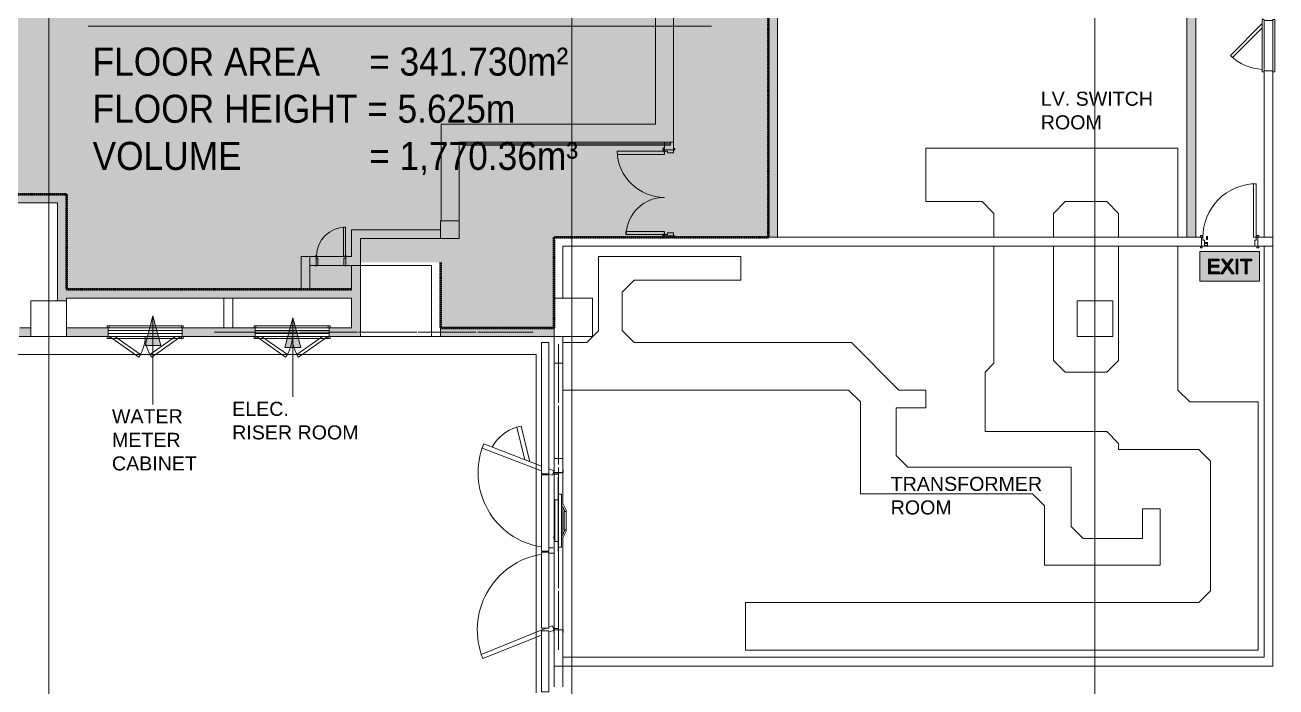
# Model space of a CAD drawing. Header units: millimetres. Extents: x 15878 to 679837, y -72324 to 391440.
# Drawn here: x 172107 to 193183, y -8043 to 3104 of the extents above; entities that cross this region are included whole.
import ezdxf

# ---------------------------------------------------------------- set-up
doc = ezdxf.new("R2010")
doc.units = ezdxf.units.MM
doc.linetypes.add('Demolished', pattern=[4.8, 3.2, -1.6])
doc.linetypes.add('Grid Line__1_200_', pattern=[10.5, 6, -1.5, 1.5, -1.5])
for name, color, linetype, lineweight in [('A-DETL', 90, 'Continuous', 5), ('A-DETL-GENF', 92, 'Continuous', 5), ('A-DETL-THIN', 151, 'Continuous', 5), ('A-DOOR', 31, 'Continuous', 5), ('A-DOOR-FRAM', 31, 'Continuous', 5), ('A-FLOR', 192, 'Continuous', 5), ('A-GENM', 13, 'Continuous', 5), ('A-GLAZ', 151, 'Continuous', 5), ('A-GLAZ-CWMG', 51, 'Continuous', 5), ('A-WALL', 113, 'Continuous', 5), ('A-WALL-PATT', 111, 'Continuous', 18), ('G-ANNO-TEXT', 231, 'Continuous', 5), ('S-COLS', 52, 'Continuous', 5), ('S-GRID', 1, 'Continuous', 5)]:
    doc.layers.add(name, color=color, linetype=linetype, lineweight=lineweight)
doc.styles.add('Swis721 BT', font='swiss.ttf', dxfattribs={"width": 0.9, "height": 473.035439})
doc.styles.add('Swis721 BT_2', font='swiss.ttf', dxfattribs={"height": 236.51772})

# ---------------------------------------------------------------- blocks, each defined once
blk = doc.blocks.new('DLN-Access Panel__AP01_ - _AP10_ 800 x 800 _WH_-16315458-G_F')
at = {"layer": 'A-DOOR', "color": 253}
for p, q in [((-440, 105), (440, 105)), ((-440, 75), (-440, 105)), ((440, 75), (-440, 75)), ((440, 105), (440, 75)), ((-440, -95), (-453, -95)), ((-453, -95), (-453, -100)), ((-453, -100), (-440, -100)), ((-440, -75), (440, -75)), ((-440, -105), (-440, -75)), ((440, -105), (-440, -105)), ((-370, -105), (166, -641)), ((201, -605), (-299, -105)), ((440, -75), (440, -105)), ((166, -641), (201, -605))]:
    blk.add_line(p, q, dxfattribs=at)
blk.add_arc((-400, -75), 800, 315, 357.8232, dxfattribs=at)
at = {"layer": 'A-DOOR-FRAM', "color": 253}
for p, q in [((-425, 75), (-425, -75)), ((425, 75), (425, -75))]:
    blk.add_line(p, q, dxfattribs=at)
blk = doc.blocks.new('Rectangular Mullion - DLN_40 x 120mm _WD_-13162073-G_F')
at = {"layer": 'A-GLAZ-CWMG'}
for p, q in [((66617, -2241), (66737, -2241)), ((66617, -4455), (66617, -2241)), ((66737, -2241), (66737, -4455)), ((66737, -4455), (66617, -4455))]:
    blk.add_line(p, q, dxfattribs=at)
blk = doc.blocks.new('Rectangular Mullion - DLN_40 x 120mm _WD_-13162242-G_F')
at = {"layer": 'A-GLAZ-CWMG'}
for p, q in [((66617, -5771), (66737, -5771)), ((66617, -7055), (66617, -5771)), ((66737, -5771), (66737, -7055)), ((66737, -7055), (66617, -7055))]:
    blk.add_line(p, q, dxfattribs=at)
blk = doc.blocks.new('DLN-Double Door-AP - _AP14_ 1200 x 2300 _WH_-V644-G_F')
at = {"layer": 'A-DOOR', "color": 253}
for p, q in [((625, 75), (-625, 75)), ((-625, 75), (-625, 25)), ((-625, 25), (-625, -25)), ((-625, 25), (625, 25)), ((625, 25), (625, 75)), ((625, -25), (625, 25)), ((-625, -25), (-625, -75)), ((-625, -25), (625, -25)), ((-625, -75), (625, -75)), ((-600, -75), (-109, -419)), ((-80, -378), (-513, -75)), ((80, -378), (513, -75)), ((600, -75), (109, -419)), ((625, -75), (625, -25)), ((-109, -419), (-80, -378)), ((109, -419), (80, -378))]:
    blk.add_line(p, q, dxfattribs=at)
for centre, start, end in [((-600, -75), 325, 359.9926), ((600, -75), 180.0074, 215)]:
    blk.add_arc(centre, 600, start, end, dxfattribs=at)
at = {"layer": 'A-DOOR-FRAM', "color": 253}
for p, q in [((-610, 105), (-640, 105)), ((-640, 105), (-640, 75)), ((-640, 75), (-625, 75)), ((-625, 75), (-625, -75)), ((-610, 75), (-610, 105)), ((610, 105), (-610, 105)), ((610, 105), (610, 75)), ((640, 105), (610, 105)), ((625, 75), (640, 75)), ((625, -75), (625, 75)), ((640, 75), (640, 105)), ((-625, -75), (-640, -75)), ((-640, -75), (-640, -105)), ((-640, -105), (-610, -105)), ((-610, -105), (-610, -75)), ((-610, -105), (610, -105)), ((610, -75), (610, -105)), ((610, -105), (640, -105)), ((640, -75), (625, -75)), ((640, -105), (640, -75))]:
    blk.add_line(p, q, dxfattribs=at)
blk = doc.blocks.new('DLN-Double Door-AP - _AP14_ 1200 x 2300 _WH_-V645-G_F')
at = {"layer": 'A-DOOR', "color": 253}
for p, q in [((625, 75), (-625, 75)), ((-625, 75), (-625, 25)), ((-625, 25), (-625, -25)), ((-625, 25), (625, 25)), ((625, 25), (625, 75)), ((625, -25), (625, 25)), ((-625, -25), (-625, -75)), ((-625, -25), (625, -25)), ((-625, -75), (625, -75)), ((-600, -75), (-109, -419)), ((-80, -378), (-513, -75)), ((80, -378), (513, -75)), ((600, -75), (109, -419)), ((625, -75), (625, -25)), ((-109, -419), (-80, -378)), ((109, -419), (80, -378))]:
    blk.add_line(p, q, dxfattribs=at)
for centre, start, end in [((-600, -75), 325, 359.9926), ((600, -75), 180.0074, 215)]:
    blk.add_arc(centre, 600, start, end, dxfattribs=at)
at = {"layer": 'A-DOOR-FRAM', "color": 253}
for p, q in [((-610, 105), (-640, 105)), ((-640, 105), (-640, 75)), ((-640, 75), (-630, 75)), ((-610, 75), (-610, 105)), ((610, 105), (-610, 105)), ((610, 105), (610, 75)), ((640, 105), (610, 105)), ((625, 75), (640, 75)), ((640, 75), (640, 105)), ((-630, -75), (-640, -75)), ((-640, -75), (-640, -105)), ((-640, -105), (-610, -105)), ((-610, -105), (-610, -75)), ((-610, -105), (610, -105)), ((610, -75), (610, -105)), ((610, -105), (640, -105)), ((640, -75), (625, -75)), ((640, -105), (640, -75))]:
    blk.add_line(p, q, dxfattribs=at)
blk = doc.blocks.new('DLN_Louvre - 400x1040 _WH_-15386663-G_F')
at = {"layer": 'A-GLAZ'}
blk.add_line((-495, 0), (495, 0), dxfattribs=at)
blk = doc.blocks.new('DLN_Louvre - 1000x600 _WH_-18910861-G_F')
at = {"layer": 'A-GLAZ'}
blk.add_line((-468.5, 0), (468.5, 0), dxfattribs=at)
blk = doc.blocks.new('DLN_Louvre - 1000x600 _WH_ 3-18910716-G_F')
at = {"layer": 'A-GLAZ'}
blk.add_line((-487.5, 0), (487.5, 0), dxfattribs=at)
blk = doc.blocks.new('DLN-CLP Double Door_with wicket - _M21_ - CLP Double Door With Wicket 2800X2600-16285896-G_F')
at = {"layer": 'A-DOOR', "color": 253}
for p, q in [((-960, 0), (-1250, 0)), ((-1250, 0), (-1250, -5)), ((-70, 50), (-960, 50)), ((-960, 50), (-960, 0)), ((-960, 0), (-70, 0)), ((-865, -5), (-865, 0)), ((-865, 0), (-865, -5)), ((-810, -5), (-810, 0)), ((-792, 51), (-795, 51)), ((-795, 51), (-795, 50)), ((-692, 128), (-792, 82)), ((-792, 50), (-792, 82)), ((-792, 50), (-792, 51)), ((-762, 69), (-684, 104)), ((-684, 101), (-762, 66)), ((-762, 69), (-762, 50)), ((-758, 51), (-762, 51)), ((-762, 51), (-762, 50)), ((-758, 50), (-758, 51)), ((-667, 128), (-692, 128)), ((-684, 104), (-667, 104)), ((-684, 104), (-684, 101)), ((-667, 101), (-684, 101)), ((-363, 132), (-667, 132)), ((-667, 131), (-667, 129)), ((-667, 98), (-363, 98)), ((-363, 129), (-363, 131)), ((-338, 128), (-363, 128)), ((-363, 104), (-346, 104)), ((-346, 101), (-363, 101)), ((-346, 104), (-268, 69)), ((-346, 101), (-346, 104)), ((-268, 66), (-346, 101)), ((-238, 82), (-338, 128)), ((-268, 51), (-271, 51)), ((-271, 51), (-271, 50)), ((-268, 50), (-268, 69)), ((-268, 50), (-268, 51)), ((-238, 82), (-238, 50)), ((-235, 51), (-238, 51)), ((-238, 51), (-238, 50)), ((-235, 50), (-235, 51)), ((-220, 0), (-220, -5)), ((-165, 0), (-165, -5)), ((-165, -5), (-165, 0)), ((-70, 0), (-70, 50)), ((0, 0), (-70, 0)), ((0, -5), (0, 0)), ((-1386, -165), (-1352, -76)), ((-1350, -77), (-1282, -103)), ((-1282, -103), (-1306, -165)), ((-1250, -5), (-865, -5)), ((-865, -70), (-1250, -70)), ((-1250, -70), (-1250, -75)), ((-1250, -75), (-865, -75)), ((-865, -5), (-810, -5)), ((-165, -5), (-865, -5)), ((-865, -5), (-865, -60)), ((-865, -60), (-165, -60)), ((-865, -75), (-865, -70)), ((-810, -70), (-865, -70)), ((-865, -70), (-865, -75)), ((-865, -75), (-810, -75)), ((-220, -70), (-810, -70)), ((-810, -75), (-810, -70)), ((-810, -75), (-250, -75)), ((-250, -75), (-220, -75)), ((-250, -75), (-250, -80)), ((-220, -80), (-250, -80)), ((-220, -5), (-165, -5)), ((-165, -70), (-220, -70)), ((-220, -70), (-220, -75)), ((-220, -75), (-165, -75)), ((-220, -80), (-220, -75)), ((-165, -5), (0, -5)), ((-165, -60), (-165, -5)), ((0, -70), (-165, -70)), ((-165, -70), (-165, -75)), ((-165, -75), (-165, -70)), ((-165, -75), (0, -75)), ((0, -75), (0, -70)), ((1320, -77), (1255, -103)), ((1255, -103), (1280, -165)), ((1297, -206), (1738, -1303)), ((1361, -165), (1326, -77)), ((-1807, -1260), (-1432, -285)), ((-1352, -285), (-1737, -1287)), ((1808, -1274), (1410, -285)), ((-1507, -481), (-2108, -631)), ((-2108, -631), (-2090, -704)), ((-2090, -704), (-1540, -566)), ((-1807, -1260), (-1737, -1287)), ((1808, -1274), (1738, -1303))]:
    blk.add_line(p, q, dxfattribs=at)
at = {"layer": 'A-DOOR', "color": 253, "flags": 128}
for points in [[(-667, 99), (-667, 100), (-667, 102), (-667, 104), (-667, 107), (-667, 110), (-667, 113), (-667, 116), (-667, 119), (-667, 122), (-667, 125), (-667, 127), (-667, 129), (-667, 131), (-667, 132), (-667, 132)], [(-667, 132), (-667, 132), (-667, 131)], [(-667, 100), (-667, 99), (-667, 98), (-667, 98)], [(-667, 98), (-667, 98), (-667, 99)], [(-363, 131), (-363, 132), (-363, 132)], [(-363, 132), (-363, 132), (-363, 131), (-363, 129), (-363, 127), (-363, 125), (-363, 122), (-363, 119), (-363, 116), (-363, 113), (-363, 110), (-363, 107), (-363, 104), (-363, 102), (-363, 100), (-363, 99)], [(-363, 98), (-363, 98), (-363, 99), (-363, 100)], [(-363, 99), (-363, 98), (-363, 98)]]:
    blk.add_lwpolyline(points, dxfattribs=at)
at = {"layer": 'A-DOOR', "color": 253}
for centre, radius, start, end in [((-1325, -87), 1268, 356.4367, 360), ((1325, -75), 1293, 180, 184.028), ((-1325, -87), 1268, 247.6424, 350.9598), ((1325, -75), 1293, 189.3987, 291.9229), ((-1420, -506), 698, 196.4666, 241.5334)]:
    blk.add_arc(centre, radius, start, end, dxfattribs=at)
at = {"layer": 'A-DOOR-FRAM', "color": 253}
for p, q in [((-1323, 77), (-1370, 77)), ((-1370, 77), (-1370, 75)), ((-1370, 75), (-1325, 75)), ((-1325, 75), (-1325, 0)), ((-1325, 0), (-1296, 0)), ((-1323, 2), (-1323, 77)), ((-1296, 2), (-1323, 2)), ((-1296, 0), (-1296, 2)), ((1323, 2), (1296, 2)), ((1296, 2), (1296, 0)), ((1370, 77), (1323, 77)), ((1323, 77), (1323, 2)), ((1325, 0), (1325, 75)), ((1325, 75), (1370, 75)), ((1370, 75), (1370, 77)), ((-1325, -75), (-1370, -75)), ((-1370, -75), (-1370, -77)), ((-1370, -77), (-1300, -77)), ((-1302, -75), (-1325, -75)), ((-1300, -2), (-1302, -2)), ((-1302, -2), (-1302, -75)), ((-1300, -77), (-1300, -2)), ((1296, 0), (1325, 0)), ((1302, -2), (1300, -2)), ((1300, -2), (1300, -77)), ((1300, -77), (1370, -77)), ((1302, -75), (1302, -2)), ((1325, -75), (1302, -75)), ((1370, -75), (1325, -75)), ((1370, -77), (1370, -75))]:
    blk.add_line(p, q, dxfattribs=at)
blk = doc.blocks.new('DLN-Steel door without lock - _M37_ 900 x 2200 _WH_-15386566-G_F')
at = {"layer": 'A-DOOR', "color": 253}
for p, q in [((-460, 105), (-490, 105)), ((-490, 105), (-490, 75)), ((-490, 75), (-475, 75)), ((-475, 75), (-460, 75)), ((-460, 75), (-460, 105)), ((425, 65), (375, 65)), ((375, 50), (375, 65)), ((375, 65), (375, 63)), ((375, 40), (375, 50)), ((375, 35), (375, 40)), ((375, 31), (375, 40)), ((375, 40), (375, 31)), ((425, 35), (375, 35)), ((375, 25), (375, 35)), ((375, 34), (375, 32)), ((375, 15), (375, 25)), ((425, 15), (375, 15)), ((490, 105), (460, 105)), ((460, 105), (460, 75)), ((460, 75), (475, 75)), ((475, 75), (490, 75)), ((490, 75), (490, 105)), ((-475, -75), (-490, -75)), ((-490, -75), (-490, -105)), ((-490, -105), (-460, -105)), ((-460, -75), (-475, -75)), ((-460, -105), (-460, -75)), ((-400, -75), (-450, -75)), ((-450, -75), (-450, -975)), ((-400, -975), (-400, -75)), ((375, -45), (375, -35)), ((375, -35), (390, -35)), ((375, -45), (375, -50)), ((375, -50), (375, -45)), ((375, -45), (375, -55)), ((375, -55), (375, -45)), ((390, -50), (375, -50)), ((375, -50), (375, -60)), ((375, -60), (375, -50)), ((375, -55), (390, -55)), ((375, -55), (375, -60)), ((375, -60), (375, -55)), ((375, -70), (375, -60)), ((375, -70), (375, -80)), ((375, -80), (375, -70)), ((375, -70), (375, -85)), ((375, -85), (375, -70)), ((375, -85), (390, -85)), ((390, -35), (390, -45)), ((390, -45), (390, -55)), ((390, -55), (390, -45)), ((390, -45), (390, -50)), ((390, -50), (390, -45)), ((390, -50), (390, -60)), ((390, -60), (390, -50)), ((390, -55), (390, -60)), ((390, -60), (390, -55)), ((390, -60), (390, -70)), ((390, -70), (390, -85)), ((390, -85), (390, -70)), ((390, -70), (390, -80)), ((390, -80), (390, -70)), ((475, -75), (460, -75)), ((460, -75), (460, -105)), ((460, -105), (490, -105)), ((490, -75), (475, -75)), ((490, -105), (490, -75)), ((-450, -975), (-400, -975))]:
    blk.add_line(p, q, dxfattribs=at)
blk.add_arc((-450, -75), 900, 270, 0.5, dxfattribs=at)
at = {"layer": 'A-DOOR-FRAM', "color": 253}
for p, q in [((-425, 75), (-475, 75)), ((-475, 75), (-475, -75)), ((-425, -25), (-425, 75)), ((425, 75), (425, -25)), ((475, 75), (425, 75)), ((475, -75), (475, 75)), ((-475, -75), (-450, -75)), ((-450, -75), (-450, -25)), ((-450, -25), (-425, -25)), ((425, -25), (450, -25)), ((450, -25), (450, -75)), ((450, -75), (475, -75))]:
    blk.add_line(p, q, dxfattribs=at)
blk = doc.blocks.new('DLN_Louvre - 1445x600 _WH_-18911085-G_F')
at = {"layer": 'A-GLAZ'}
blk.add_line((-704, 0), (704, 0), dxfattribs=at)
blk = doc.blocks.new('DLN-Single Door - _AP11_ 450 x2000 _WH_-15258044-G_F')
at = {"layer": 'A-DOOR', "color": 21}
for p, q in [((-235, 85), (-265, 85)), ((-265, 85), (-265, 75)), ((-265, 75), (-235, 75)), ((-235, 75), (-235, 85)), ((265, 85), (235, 85)), ((235, 75), (265, 75)), ((265, 75), (265, 82)), ((-235, -75), (-265, -75)), ((-265, -75), (-265, -85)), ((-265, -85), (-235, -85)), ((-245, -85), (-245, -565)), ((-215, -75), (-235, -75)), ((-235, -85), (-235, -75)), ((-215, -565), (-215, -75)), ((265, -75), (235, -75)), ((235, -75), (235, -85)), ((235, -85), (265, -85)), ((265, -85), (265, -75)), ((-245, -565), (-215, -565))]:
    blk.add_line(p, q, dxfattribs=at)
blk.add_arc((-245, -75), 490, 270, 358.7894, dxfattribs=at)
at = {"layer": 'A-DOOR-FRAM', "color": 21}
for p, q in [((-220, 75), (-250, 75)), ((-250, 75), (-250, -75)), ((-220, -45), (-220, 75)), ((220, 75), (220, -45)), ((250, 75), (220, 75)), ((250, -75), (250, 75)), ((-250, -75), (-245, -75)), ((-245, -75), (-245, -45)), ((-245, -45), (-220, -45)), ((220, -45), (245, -45)), ((245, -45), (245, -75)), ((245, -75), (250, -75))]:
    blk.add_line(p, q, dxfattribs=at)
blk = doc.blocks.new('Rectangular Mullion - DLN_40 x 120mm _WD_-16317839-G_F')
at = {"layer": 'A-GLAZ-CWMG', "color": 253}
for p, q in [((66617, -7096), (66737, -7096)), ((66617, -8126), (66617, -7096)), ((66737, -7096), (66737, -8126)), ((66737, -8126), (66617, -8126))]:
    blk.add_line(p, q, dxfattribs=at)
blk = doc.blocks.new('M_Double-Uneven - 850 X 600 X 2150 _M53_-V866-G_F')
at = {"layer": 'A-DOOR', "lineweight": 15}
for p, q in [((-1348, 75), (-1298, 75)), ((-1348, -75), (-1348, 75)), ((-1298, 75), (-1298, -24)), ((52, 75), (102, 75)), ((52, -24), (52, 75)), ((102, 75), (102, -75)), ((-1323, -24), (-1323, -76)), ((-1298, -24), (-1323, -24)), ((-1323, -75), (-1323, -873)), ((-1323, -75), (-1272, -75)), ((-1272, -75), (-1272, -874)), ((26, -75), (26, -725)), ((77, -75), (26, -75)), ((77, -24), (52, -24)), ((77, -76), (77, -24)), ((77, -75), (77, -725)), ((77, -725), (26, -725)), ((-1323, -873), (-1297, -873))]:
    blk.add_line(p, q, dxfattribs=at)
at = {"layer": 'A-DOOR'}
for p, q in [((-1348, -96), (-1385, -96)), ((-1385, -96), (-1385, -101)), ((-1385, -101), (-1348, -101)), ((-1295, -76), (-1348, -76)), ((-1348, -76), (-1348, -99)), ((-1333, -99), (-1333, -81)), ((-1333, -81), (-1295, -81)), ((-1295, -81), (-1295, -76)), ((102, -76), (49, -76)), ((49, -76), (49, -81)), ((49, -81), (87, -81)), ((87, -81), (87, -99)), ((102, -99), (102, -76)), ((122, -96), (102, -96)), ((102, -101), (122, -101)), ((140, -96), (122, -96)), ((122, -101), (140, -101)), ((140, -101), (140, -96))]:
    blk.add_line(p, q, dxfattribs=at)
for centre, radius, start, end in [((-1340, -99), 7.5, 199.4712, 360), ((-1340, -99), 7.5, 180, 360), ((-1340, -99), 2, 180, 360), ((-1348, -75), 800, 271.7908, 0), ((102, -75), 650, 180, 267.7958), ((94, -99), 7.5, 180, 340.5288), ((94, -99), 7.5, 180, 0), ((94, -99), 2, 180, 0)]:
    blk.add_arc(centre, radius, start, end, dxfattribs=at)
at = {"layer": 'A-DOOR-FRAM', "lineweight": 15}
for p, q in [((-1373, 96), (-1348, 96)), ((-1373, 76), (-1373, 96)), ((-1348, 76), (-1373, 76)), ((-1348, 96), (-1348, 76)), ((102, 76), (102, 96)), ((102, 96), (122, 96)), ((122, 76), (102, 76)), ((127, 96), (127, 76)), ((-1373, -76), (-1348, -76)), ((-1373, -96), (-1373, -76)), ((102, -76), (122, -76)), ((127, -76), (127, -96))]:
    blk.add_line(p, q, dxfattribs=at)
blk = doc.blocks.new('DLN_EXIT Sign Board - DLN_EXIT Sign Board-V868-G_F')
at = {"layer": 'A-GENM'}
h = blk.add_hatch(color=21, dxfattribs=at)
h.paths.add_polyline_path([(-500, -250), (500, -250), (500, 250), (-500, 250), (-500, -125)], flags=0)
h.paths.add_polyline_path([(262, -125), (262, 90), (181, 90), (181, 121), (373, 121), (373, 90), (292, 90), (292, -125)], flags=0)
h.paths.add_polyline_path([(-173, -125), (-354, -125), (-354, 121), (-177, 116), (-177, 90), (-323, 90), (-323, 17), (-185, 17), (-185, -13), (-323, -13), (-323, -94), (-173, -94)], flags=0)
h.paths.add_polyline_path([(-154, -125), (-59, 9), (-138, 121), (-98, 116), (-42, 34), (20, 121), (54, 116), (-22, 9), (73, -125), (36, -125), (-42, -19), (-116, -125)], flags=0)
h.paths.add_polyline_path([(131, -125), (108, -125), (108, 121), (138, 121), (138, -125)], flags=0)
for points in [[(-354, -125), (-173, -125), (-173, -94), (-323, -94), (-323, -13), (-185, -13), (-185, 17), (-323, 17), (-323, 90), (-177, 90), (-177, 121), (-354, 116)], [(73, -125), (-22, 9), (58, 121), (17, 116), (-42, 34), (-102, 121), (-135, 116), (-59, 9), (-154, -125), (-116, -125), (-40, -17), (36, -125)], [(138, -125), (138, 121), (108, 116), (108, -125), (131, -125)], [(262, -125), (292, -125), (292, 90), (373, 90), (373, 121), (181, 121), (181, 90), (262, 90)]]:
    blk.add_hatch(color=253, dxfattribs=at).paths.add_polyline_path(points, flags=0)
at = {"layer": 'A-GENM', "color": 253}
for p, q in [((500, 250), (-500, 250)), ((-500, 250), (-500, -250)), ((500, -250), (500, 250)), ((-177, 121), (-354, 121)), ((-354, 121), (-354, -125)), ((-323, 17), (-323, 90)), ((-323, 90), (-177, 90)), ((-185, 17), (-323, 17)), ((-185, -13), (-185, 17)), ((-177, 90), (-177, 121)), ((-59, 9), (-154, -125)), ((-102, 121), (-138, 121)), ((-138, 121), (-59, 9)), ((-57, 58), (-102, 121)), ((-42, 34), (-57, 58)), ((-24, 59), (-42, 34)), ((20, 121), (-24, 59)), ((-22, 9), (58, 121)), ((73, -125), (-22, 9)), ((58, 121), (20, 121)), ((138, 121), (108, 121)), ((108, 121), (108, -125)), ((138, -125), (138, 121)), ((373, 121), (181, 121)), ((181, 121), (181, 90)), ((181, 90), (262, 90)), ((262, 90), (262, -125)), ((292, -125), (292, 90)), ((292, 90), (373, 90)), ((373, 90), (373, 121)), ((-354, -125), (-173, -125)), ((-323, -94), (-323, -13)), ((-323, -13), (-185, -13)), ((-173, -94), (-323, -94)), ((-173, -125), (-173, -94)), ((-154, -125), (-116, -125)), ((-116, -125), (-55, -38)), ((-55, -38), (-40, -17)), ((-40, -17), (-27, -36)), ((-27, -36), (36, -125)), ((36, -125), (73, -125)), ((108, -125), (138, -125)), ((262, -125), (292, -125)), ((-500, -250), (500, -250))]:
    blk.add_line(p, q, dxfattribs=at)

msp = doc.modelspace()

# ---------------------------------------------------------------- hatches: boundary and pattern name
at = {"layer": 'A-DETL-GENF', "transparency": 33554585}
h = msp.add_hatch(color=21, dxfattribs=at)
h.paths.add_polyline_path([(180944.2, -1992.5), (181019.3, -1992.5), (181019.3, -467.5), (184631.8, -467.5), (184631.8, 5707.5), (205731.8, 5707.5), (205731.8, 15947.5), (202831.8, 15947.5), (202831.8, 15724.2), (202231.8, 15724.2), (202231.8, 15947.5), (193031.8, 15947.5), (193031.8, 30457.5), (190881.8, 30457.5), (190878.2, 29767.5), (189681.8, 29767.5), (189681.8, 27367.5), (190881.8, 27367.5), (190878.2, 12097.5), (189681.8, 12097.5), (189681.8, 9697.5), (190881.8, 9697.5), (190878.2, 7857.5), (179319.3, 7857.5), (179319.3, 5557.5), (163646.8, 5557.5), (163646.8, 257.5), (172806.8, 257.5), (172806.8, -1342.5), (177606.8, -1342.5), (177606.8, -892.5), (179106.8, -892.5), (179106.8, -1992.5)], flags=0)
h.paths.add_polyline_path([(202831.8, 7857.5), (202231.8, 7857.5), (202231.8, 8457.5), (202831.8, 8457.5)], flags=0)
at = {"layer": 'A-WALL-PATT', "transparency": 33554432}
for points in [[(183031.8, 1432.5), (183031.8, 5557.5), (182731.8, 5557.5), (182731.8, 1432.5)], [(184781.8, -467.5), (184781.8, 5557.5), (184631.8, 5557.5), (184631.8, -467.5)], [(180567.9, 1132.5), (183031.8, 1132.5), (183031.8, 1432.5), (179119.3, 1432.5), (179119.3, 1132.5), (179419.3, 1132.5)], [(179129.9, -192.5), (179419.3, -192.5), (179419.3, 1132.5), (179119.3, 1132.5), (179119.3, -192.5)], [(172806.8, 107.5), (172806.8, 257.5), (166906.8, 257.5), (166906.8, 107.5), (172665.8, 107.5)], [(172806.8, -1542.5), (172806.8, 107.5), (172656.8, 107.5), (172656.8, -1542.5), (172665.8, -1542.5)], [(179106.8, -492.5), (179419.3, -492.5), (179419.3, -192.5), (179106.8, -192.5), (179106.8, -467.5)], [(177756.8, -492.5), (179106.8, -492.5), (179106.8, -342.5), (177606.8, -342.5), (177606.8, -492.5), (177713, -492.5)], [(177632.8, -942.5), (177756.8, -942.5), (177756.8, -492.5), (177606.8, -492.5), (177606.8, -942.5)], [(176756.8, -1342.5), (176906.8, -1342.5), (176906.8, -792.5), (176756.8, -792.5), (176756.8, -972.2)], [(177632.8, -2142.5), (177756.8, -2142.5), (177756.8, -942.5), (177606.8, -942.5), (177606.8, -2142.5)], [(175977.1, -1492.5), (177606.8, -1492.5), (177606.8, -1342.5), (172806.8, -1342.5), (172806.8, -1492.5), (175606.8, -1492.5)]]:
    msp.add_hatch(color=53, dxfattribs=at).paths.add_polyline_path(points, flags=0)
h = msp.add_hatch(color=53, dxfattribs=at)
h.paths.add_polyline_path([(191706, -467.5), (191831.8, -467.5), (191831.8, 4382.5), (191681.8, 4382.5), (191681.8, -467.5)], flags=0)
h.paths.add_polyline_path([(191831.8, 5332.5), (191831.8, 5557.5), (191681.8, 5557.5), (191681.8, 5332.5)], flags=0)
h = msp.add_hatch(color=53, dxfattribs=at)
h.paths.add_polyline_path([(183031.8, -467.5), (183031.8, -447.5), (182881.8, -447.5), (182881.8, -467.5)], flags=0)
h.paths.add_polyline_path([(182881.8, 1002.5), (183031.8, 1002.5), (183031.8, 1132.5), (182881.8, 1132.5)], flags=0)
h = msp.add_hatch(color=53, dxfattribs=at)
h.paths.add_polyline_path([(177525.3, -942.5), (177606.8, -942.5), (177606.8, -792.5), (177510.3, -792.5), (177510.3, -942.5)], flags=0)
h.paths.add_polyline_path([(176995.3, -942.5), (177010.3, -942.5), (177010.3, -792.5), (176906.8, -792.5), (176906.8, -942.5)], flags=0)
h = msp.add_hatch(color=53, dxfattribs=at)
h.paths.add_polyline_path([(166157.3, -2142.5), (166502.6, -2142.5), (166502.6, -1992.5), (166157.3, -1992.5)], flags=0)
h.paths.add_polyline_path([(168006.8, -2142.5), (168006.8, -1992.5), (167302.6, -1992.5), (167302.6, -2142.5), (167698.8, -2142.5)], flags=0)
h.paths.add_polyline_path([(171106.8, -2142.5), (171106.8, -1992.5), (170606.8, -1992.5), (170606.8, -2142.5), (171010.1, -2142.5)], flags=0)
h.paths.add_polyline_path([(172206.8, -2142.5), (172206.8, -1992.5), (172006.8, -1992.5), (172006.8, -2142.5)], flags=0)
h.paths.add_polyline_path([(168906.8, -2142.5), (169356.8, -2142.5), (169354.5, -1992.5), (168906.8, -1992.5)], flags=0)
h = msp.add_hatch(color=53, dxfattribs=at)
h.paths.add_polyline_path([(174756.8, -2142.5), (175981.8, -2142.5), (175977.1, -1992.5), (174756.8, -1992.5), (174756.8, -2092.5)], flags=0)
h.paths.add_polyline_path([(172806.8, -2142.5), (173506.8, -2142.5), (173506.8, -1992.5), (172806.8, -1992.5), (172806.8, -2092.5)], flags=0)
h.paths.add_polyline_path([(179744.3, -2142.5), (181019.3, -2142.5), (181019.3, -1992.5), (179744.3, -1992.5)], flags=0)
h.paths.add_polyline_path([(177231.8, -2142.5), (177606.8, -2142.5), (177606.8, -1992.5), (177231.8, -1992.5), (177231.8, -2092.5)], flags=0)
at = {"layer": 'A-WALL-PATT'}
msp.add_hatch(color=256, dxfattribs=at).paths.add_polyline_path([(179744.3, -2142.5), (179744.3, -1992.5), (179106.8, -1992.5), (179106.8, -2142.5)], flags=0)
at = {"layer": 'G-ANNO-TEXT'}
for points in [[(174262.8, -1791.7), (174128.8, -2291.7), (174396.8, -2291.7)], [(176617.1, -1824.7), (176483.1, -2324.7), (176751.1, -2324.7)]]:
    msp.add_hatch(color=7, dxfattribs=at).paths.add_polyline_path(points, flags=0)

# ---------------------------------------------------------------- linework, layer by layer
at = {"layer": 'A-DETL', "linetype": 'Demolished', "lineweight": 50}
for p, q in [((184631.8, -467.5), (184631.8, 5707.5)), ((163646.8, 257.5), (172806.8, 257.5)), ((172806.8, 257.5), (172806.8, -1342.5)), ((181019.3, -1992.5), (181019.3, -467.5)), ((181019.3, -467.5), (184631.8, -467.5)), ((179106.8, -892.5), (179106.8, -1992.5)), ((172806.8, -1342.5), (177606.8, -1342.5)), ((179106.8, -1992.5), (181019.3, -1992.5))]:
    msp.add_line(p, q, dxfattribs=at)
at = {"layer": 'A-DETL-THIN'}
msp.add_line((173173.5, 3086.3), (183673.5, 3086.3), dxfattribs=at)
at = {"layer": 'A-FLOR'}
for p, q in [((182731.8, 1432.5), (182731.8, 5557.5)), ((192981.8, -467.5), (192981.8, 2332.5)), ((179119.3, -192.5), (179119.3, 1432.5)), ((187281.8, 132.5), (187281.8, 1032.5)), ((187281.8, 1032.5), (191531.8, 1032.5)), ((191531.8, 1032.5), (191531.8, -467.5)), ((172656.8, 107.5), (169656.8, 107.5)), ((188231.8, 132.5), (187281.8, 132.5)), ((188431.8, -67.5), (188231.8, 132.5)), ((189631.8, 132.5), (189431.8, -67.5)), ((190331.8, 132.5), (189631.8, 132.5)), ((190531.8, -67.5), (190331.8, 132.5)), ((188431.8, -467.5), (188431.8, -67.5)), ((189431.8, -67.5), (189431.8, -467.5)), ((190531.8, -467.5), (190531.8, -67.5)), ((177606.8, -792.5), (177606.8, -342.5)), ((177606.8, -342.5), (179106.8, -342.5)), ((191911.8, -617.5), (181169.3, -617.5)), ((189431.8, -467.5), (188431.8, -467.5)), ((188431.8, -2592.5), (188431.8, -617.5)), ((189431.8, -617.5), (189431.8, -2542.5)), ((191531.8, -467.5), (190531.8, -467.5)), ((190531.8, -2542.5), (190531.8, -617.5)), ((191531.8, -617.5), (191531.8, -3042.5)), ((191941.8, -467.5), (191951.8, -467.5)), ((192861.8, -617.5), (191976.8, -617.5)), ((192851.8, -467.5), (192861.8, -467.5)), ((176756.8, -1342.5), (176756.8, -792.5)), ((176995.3, -792.5), (177010.3, -792.5)), ((181769.3, -2042.8), (181769.3, -792.5)), ((181769.3, -792.5), (184169.3, -792.5)), ((184169.3, -792.5), (184169.3, -1192.5)), ((178956.8, -942.5), (177756.8, -942.5)), ((177756.8, -942.5), (177756.8, -2142.5)), ((178956.8, -2142.5), (178956.8, -942.5)), ((182369.3, -1192.5), (182169.3, -1392.5)), ((184169.3, -1192.5), (182369.3, -1192.5)), ((182169.3, -1392.5), (182169.3, -2042.5)), ((175456.8, -1492.5), (172806.8, -1492.5)), ((172806.8, -1492.5), (172806.8, -1992.5)), ((177606.8, -1492.5), (175606.8, -1492.5)), ((172021.8, -1992.5), (172206.8, -1992.5)), ((172806.8, -1992.5), (173491.8, -1992.5)), ((177246.8, -1992.5), (177606.8, -1992.5)), ((181569.6, -2242.5), (181769.3, -2042.8)), ((182169.3, -2042.5), (182369.3, -2242.5)), ((172021.8, -2142.5), (172206.8, -2142.5)), ((172806.8, -2142.5), (173491.8, -2142.5)), ((177246.8, -2142.5), (179106.8, -2142.5)), ((179744.3, -2142.5), (181019.3, -2142.5)), ((181019.3, -2142.5), (181019.3, -4432.5)), ((181669.3, -2142.5), (181169.3, -2142.5)), ((181169.3, -2242.5), (181569.6, -2242.5)), ((182369.3, -2242.5), (186030.3, -2242.5)), ((186030.3, -2242.5), (186830.3, -3042.5)), ((163796.8, -2442.5), (180719.3, -2442.5)), ((180719.3, -2442.5), (180719.3, -8142.5)), ((188281.8, -2742.5), (188431.8, -2592.5)), ((189431.8, -2542.5), (189631.8, -2742.5)), ((190331.8, -2742.5), (190531.8, -2542.5)), ((188281.8, -3742.5), (188281.8, -2742.5)), ((189631.8, -2742.5), (190331.8, -2742.5)), ((185981.8, -3042.5), (181169.3, -3042.5)), ((186181.8, -3242.5), (185981.8, -3042.5)), ((186830.3, -3042.5), (187281.8, -3042.5)), ((187281.8, -3042.5), (187281.8, -3342.5)), ((191531.8, -3042.5), (191731.8, -3242.5)), ((186181.8, -4792.5), (186181.8, -3242.5)), ((187281.8, -3342.5), (186781.8, -3342.5)), ((186781.8, -3342.5), (186781.8, -4142.5)), ((191731.8, -3242.5), (192881.8, -3242.5)), ((192881.8, -3242.5), (192881.8, -7422.5)), ((190331.8, -3742.5), (188281.8, -3742.5)), ((190531.8, -3942.5), (190331.8, -3742.5)), ((190531.8, -4042.5), (190531.8, -3942.5)), ((186781.8, -4142.5), (186981.8, -4342.5)), ((191881.8, -4042.5), (190531.8, -4042.5)), ((192081.8, -4242.5), (191881.8, -4042.5)), ((186981.8, -4342.5), (189731.8, -4342.5)), ((189731.8, -4342.5), (189731.8, -5342.5)), ((192081.8, -6422.5), (192081.8, -4242.5)), ((189081.8, -4792.5), (186181.8, -4792.5)), ((189281.8, -4992.5), (189081.8, -4792.5)), ((189281.8, -5992.5), (189281.8, -4992.5)), ((190931.8, -5542.5), (190931.8, -5042.5)), ((190931.8, -5042.5), (191231.8, -5042.5)), ((191231.8, -5042.5), (191231.8, -5992.5)), ((189731.8, -5342.5), (189931.8, -5542.5)), ((189931.8, -5542.5), (190931.8, -5542.5)), ((191231.8, -5992.5), (189281.8, -5992.5)), ((191881.8, -6622.5), (192081.8, -6422.5)), ((184244.3, -7422.5), (184244.3, -6622.5)), ((184244.3, -6622.5), (191881.8, -6622.5)), ((181169.3, -7082.5), (181169.3, -7542.5)), ((192881.8, -7422.5), (184244.3, -7422.5)), ((181019.3, -8042.5), (181019.3, -8042.5))]:
    msp.add_line(p, q, dxfattribs=at)
at = {"layer": 'A-WALL', "color": 21}
for p, q in [((183031.8, 5557.5), (183031.8, 1002.5)), ((184631.8, -467.5), (184631.8, 5531.6)), ((179119.3, 1432.5), (182731.8, 1432.5)), ((179119.3, -192.5), (179119.3, 1432.5)), ((183031.8, 1132.5), (179419.3, 1132.5)), ((179419.3, 1132.5), (179419.3, -492.5)), ((182881.8, 1132.5), (182881.8, 1002.5)), ((182881.8, 1002.5), (183031.8, 1002.5)), ((163646.8, 257.5), (172806.8, 257.5)), ((172806.8, 257.5), (172806.8, -1342.5)), ((179419.3, -192.5), (179106.8, -192.5)), ((179106.8, -492.5), (179106.8, -192.5)), ((177756.8, -492.5), (179419.3, -492.5)), ((177756.8, -942.5), (177756.8, -492.5)), ((182855.6, -467.5), (181019.3, -467.5)), ((181019.3, -467.5), (181019.3, -1492.5)), ((184631.8, -467.5), (182860.6, -467.5)), ((182881.8, -447.5), (182881.8, -467.5)), ((182881.8, -447.5), (183031.8, -447.5)), ((183031.8, -467.5), (183031.8, -447.5)), ((176756.8, -792.5), (176995.3, -792.5)), ((176906.8, -1342.5), (176906.8, -792.5)), ((177010.3, -942.5), (177010.3, -792.5)), ((177505.3, -792.5), (177015.3, -792.5)), ((177606.8, -792.5), (177510.3, -792.5)), ((177510.3, -792.5), (177510.3, -942.5)), ((176906.8, -942.5), (176995.3, -942.5)), ((177040.3, -942.5), (177480.3, -942.5)), ((177606.8, -942.5), (177606.8, -1342.5)), ((172806.8, -1342.5), (176756.8, -1342.5)), ((176906.8, -1342.5), (177606.8, -1342.5)), ((179744.3, -1992.5), (181019.3, -1992.5))]:
    msp.add_line(p, q, dxfattribs=at)
at = {"layer": 'A-WALL', "color": 253}
for p, q in [((184781.8, 5557.5), (184781.8, -467.5)), ((191681.8, -467.5), (191681.8, 4382.5)), ((191831.8, -467.5), (191831.8, 4382.5)), ((193131.8, 2332.5), (192981.8, 2332.5)), ((193131.8, -7692.5), (193131.8, 2317.5)), ((172656.8, -1542.5), (172656.8, 107.5)), ((181169.3, -617.5), (181169.3, -1492.5)), ((191926.8, -467.5), (184631.8, -467.5)), ((191911.8, -617.5), (191926.8, -617.5)), ((191926.8, -617.5), (191926.8, -467.5)), ((192876.8, -617.5), (192876.8, -467.5)), ((192876.8, -467.5), (193131.8, -467.5)), ((193131.8, -617.5), (192876.8, -617.5)), ((192981.8, -7542.5), (192981.8, -617.5)), ((177756.8, -942.5), (177525.3, -942.5)), ((172806.8, -1542.5), (172656.8, -1542.5)), ((175606.8, -1492.5), (175456.8, -1492.5)), ((175456.8, -1992.5), (175456.8, -1492.5)), ((175606.8, -1492.5), (175606.8, -1992.5)), ((177606.8, -1492.5), (177606.8, -1992.5)), ((181019.3, -1492.5), (181169.3, -1492.5)), ((172206.8, -2142.5), (172206.8, -1992.5)), ((172806.8, -1992.5), (172806.8, -2142.5)), ((173491.8, -1992.5), (173506.8, -1992.5)), ((173506.8, -2142.5), (173506.8, -1992.5)), ((174756.8, -1992.5), (175981.8, -1992.5)), ((174756.8, -1992.5), (174756.8, -2142.5)), ((177246.8, -1992.5), (177231.8, -1992.5)), ((181019.3, -1992.5), (181019.3, -2142.5)), ((172006.8, -2142.5), (172206.8, -2142.5)), ((173491.8, -2142.5), (173506.8, -2142.5)), ((174756.8, -2142.5), (175981.8, -2142.5)), ((177246.8, -2142.5), (177231.8, -2142.5)), ((181169.3, -2142.5), (181019.3, -2142.5)), ((181169.3, -2142.5), (181169.3, -4432.5)), ((181169.3, -2592.5), (181019.3, -2592.5)), ((181019.3, -4192.5), (181169.3, -4192.5)), ((181019.3, -4432.5), (181169.3, -4432.5)), ((181019.3, -4507.5), (181019.3, -4457.5)), ((181169.3, -4434.5), (181169.3, -4965.8)), ((181169.3, -5016.1), (181169.3, -5468.9)), ((181169.3, -5519.3), (181169.3, -7080.5)), ((181019.3, -7057.5), (181019.3, -5757.5)), ((181019.3, -8042.5), (181019.3, -7059.5)), ((181169.3, -7082.5), (181019.3, -7082.5)), ((181169.3, -8042.5), (181169.3, -7542.5)), ((181169.3, -7542.5), (192981.8, -7542.5)), ((193131.8, -7692.5), (181019.3, -7692.5))]:
    msp.add_line(p, q, dxfattribs=at)
at = {"layer": 'A-WALL', "lineweight": 18}
for p, q in [((182979.3, 1132.5), (179469.3, 1132.5)), ((182979.3, 1082.5), (179469.3, 1082.5)), ((182979.3, 1082.5), (182979.3, 1132.5)), ((179744.3, -1992.5), (179106.8, -1992.5)), ((179106.8, -1992.5), (179106.8, -2142.5)), ((179744.3, -2142.5), (179106.8, -2142.5))]:
    msp.add_line(p, q, dxfattribs=at)
at = {"layer": 'A-WALL'}
for p in [(179469.3, 1132.5), (182979.3, 1102.5)]:
    msp.add_line(p, (179469.3, 1102.5), dxfattribs=at)
at = {"layer": 'G-ANNO-TEXT', "color": 7}
for p, q in [((174262.8, -1791.7), (174128.8, -2291.7)), ((174396.8, -2291.7), (174262.8, -1791.7)), ((174262.8, -1791.7), (174262.8, -3285)), ((176617.1, -1824.7), (176483.1, -2324.7)), ((176751.1, -2324.7), (176617.1, -1824.7)), ((176617.1, -1824.7), (176617.1, -3159.5)), ((174128.8, -2291.7), (174396.8, -2291.7)), ((176483.1, -2324.7), (176751.1, -2324.7))]:
    msp.add_line(p, q, dxfattribs=at)
at = {"layer": 'S-COLS', "color": 9, "lineweight": 20}
for p, q in [((172806.8, -1542.5), (172206.8, -1542.5)), ((172206.8, -1542.5), (172206.8, -2142.5)), ((172806.8, -2142.5), (172806.8, -1542.5)), ((181669.3, -1492.5), (181169.3, -1492.5)), ((181669.3, -2142.5), (181669.3, -1492.5)), ((190431.8, -1542.5), (189831.8, -1542.5)), ((189831.8, -1542.5), (189831.8, -2142.5)), ((190431.8, -2142.5), (190431.8, -1542.5)), ((181019.3, -1992.5), (181019.3, -2142.5)), ((172806.8, -2142.5), (172206.8, -2142.5)), ((181669.3, -2142.5), (181169.3, -2142.5)), ((190431.8, -2142.5), (189831.8, -2142.5))]:
    msp.add_line(p, q, dxfattribs=at)
at = {"layer": 'S-COLS', "color": 253}
for p, q in [((181169.3, -1492.5), (181019.3, -1492.5)), ((181169.3, -2142.5), (181019.3, -2142.5))]:
    msp.add_line(p, q, dxfattribs=at)
at = {"layer": 'S-COLS', "color": 241, "lineweight": 20}
msp.add_line((181019.3, -1492.5), (181019.3, -1992.5), dxfattribs=at)
at = {"layer": 'S-GRID', "color": 254, "linetype": 'Grid Line__1_200_'}
for p, q in [((172506.8, 6773.4), (172506.8, -18010)), ((181319.3, 6773.4), (181319.3, -18010)), ((190131.8, 6773.4), (190131.8, -18010))]:
    msp.add_line(p, q, dxfattribs=at)

# ---------------------------------------------------------------- block references
at = {"layer": 'A-DOOR', "color": 253}
for name, p, rotation in [('DLN-Access Panel__AP01_ - _AP10_ 800 x 800 _WH_-16315458-G_F', (193056.8, 2757.5), 270), ('DLN-Steel door without lock - _M37_ 900 x 2200 _WH_-15386566-G_F', (192401.8, -542.5), 180), ('DLN-CLP Double Door_with wicket - _M21_ - CLP Double Door With Wicket 2800X2600-16285896-G_F', (181094.3, -5757.5), 270)]:
    msp.add_blockref(name, p, dxfattribs=dict(at, rotation=rotation))
at = {"layer": 'A-DOOR', "rotation": 270}
msp.add_blockref('M_Double-Uneven - 850 X 600 X 2150 _M53_-V866-G_F', (182956.8, -345.5), dxfattribs=at)
at = {"layer": 'A-DOOR', "color": 21, "rotation": 180}
msp.add_blockref('DLN-Single Door - _AP11_ 450 x2000 _WH_-15258044-G_F', (177260.3, -867.5), dxfattribs=at)
at = {"layer": 'A-DOOR', "color": 253}
for name, p in [('DLN-Double Door-AP - _AP14_ 1200 x 2300 _WH_-V644-G_F', (174131.8, -2067.5)), ('DLN-Double Door-AP - _AP14_ 1200 x 2300 _WH_-V645-G_F', (176606.8, -2067.5))]:
    msp.add_blockref(name, p, dxfattribs=at)
at = {"layer": 'A-GENM', "color": 253}
msp.add_blockref('DLN_EXIT Sign Board - DLN_EXIT Sign Board-V868-G_F', (192402.7, -958.7), dxfattribs=at)
at = {"layer": 'A-GLAZ'}
for name, p in [('DLN_Louvre - 1445x600 _WH_-18911085-G_F', (176004.3, -2067.5)), ('DLN_Louvre - 1000x600 _WH_ 3-18910716-G_F', (177220.8, -2067.5)), ('DLN_Louvre - 1000x600 _WH_ 3-18910716-G_F', (178220.8, -2067.5)), ('DLN_Louvre - 1000x600 _WH_ 3-18910716-G_F', (179220.8, -2067.5)), ('DLN_Louvre - 1000x600 _WH_-18910861-G_F', (180201.8, -2067.5))]:
    msp.add_blockref(name, p, dxfattribs=at)
at = {"layer": 'A-GLAZ', "rotation": 89.99999999999999}
for p in [(181094.3, -2762.5), (181094.3, -3802.5), (181094.3, -4842.5), (181094.3, -5882.5), (181094.3, -6922.5)]:
    msp.add_blockref('DLN_Louvre - 400x1040 _WH_-15386663-G_F', p, dxfattribs=at)
at = {"layer": 'A-GLAZ-CWMG'}
for name, p in [('Rectangular Mullion - DLN_40 x 120mm _WD_-13162073-G_F', (114192.5, 0)), ('Rectangular Mullion - DLN_40 x 120mm _WD_-13162242-G_F', (114192.5, 1300)), ('Rectangular Mullion - DLN_40 x 120mm _WD_-13162242-G_F', (114192.5, 0))]:
    msp.add_blockref(name, p, dxfattribs=at)
at = {"layer": 'A-GLAZ-CWMG', "color": 253}
msp.add_blockref('Rectangular Mullion - DLN_40 x 120mm _WD_-16317839-G_F', (114192.5, 0), dxfattribs=at)

# ---------------------------------------------------------------- texts
at = {"layer": 'G-ANNO-TEXT', "color": 7, "attachment_point": 1, "line_spacing_factor": 1.00667}
for s, insert, char_height, width, style in [('FLOOR AREA     = 341.730m²\\PFLOOR HEIGHT = 5.625m\\PVOLUME             = 1,770.36m³\\P', (173244.9, 2724.7), 473.035, 9900, 'Swis721 BT'), ('LV. SWITCH\\PROOM', (189220.4, 1981.3), 236.52, 2178, 'Swis721 BT_2'), ('WATER\\PMETER\\PCABINET', (173571.6, -3366), 236.52, 1659, 'Swis721 BT_2'), ('ELEC.\\PRISER ROOM', (175597.1, -3240.5), 236.52, 2448, 'Swis721 BT_2'), ('TRANSFORMER\\PROOM', (186691.7, -4504), 236.518, 2925, 'Swis721 BT_2')]:
    msp.add_mtext(s, dxfattribs=dict(at, insert=insert, char_height=char_height, width=width, style=style))

doc.saveas('drawing.dxf')
